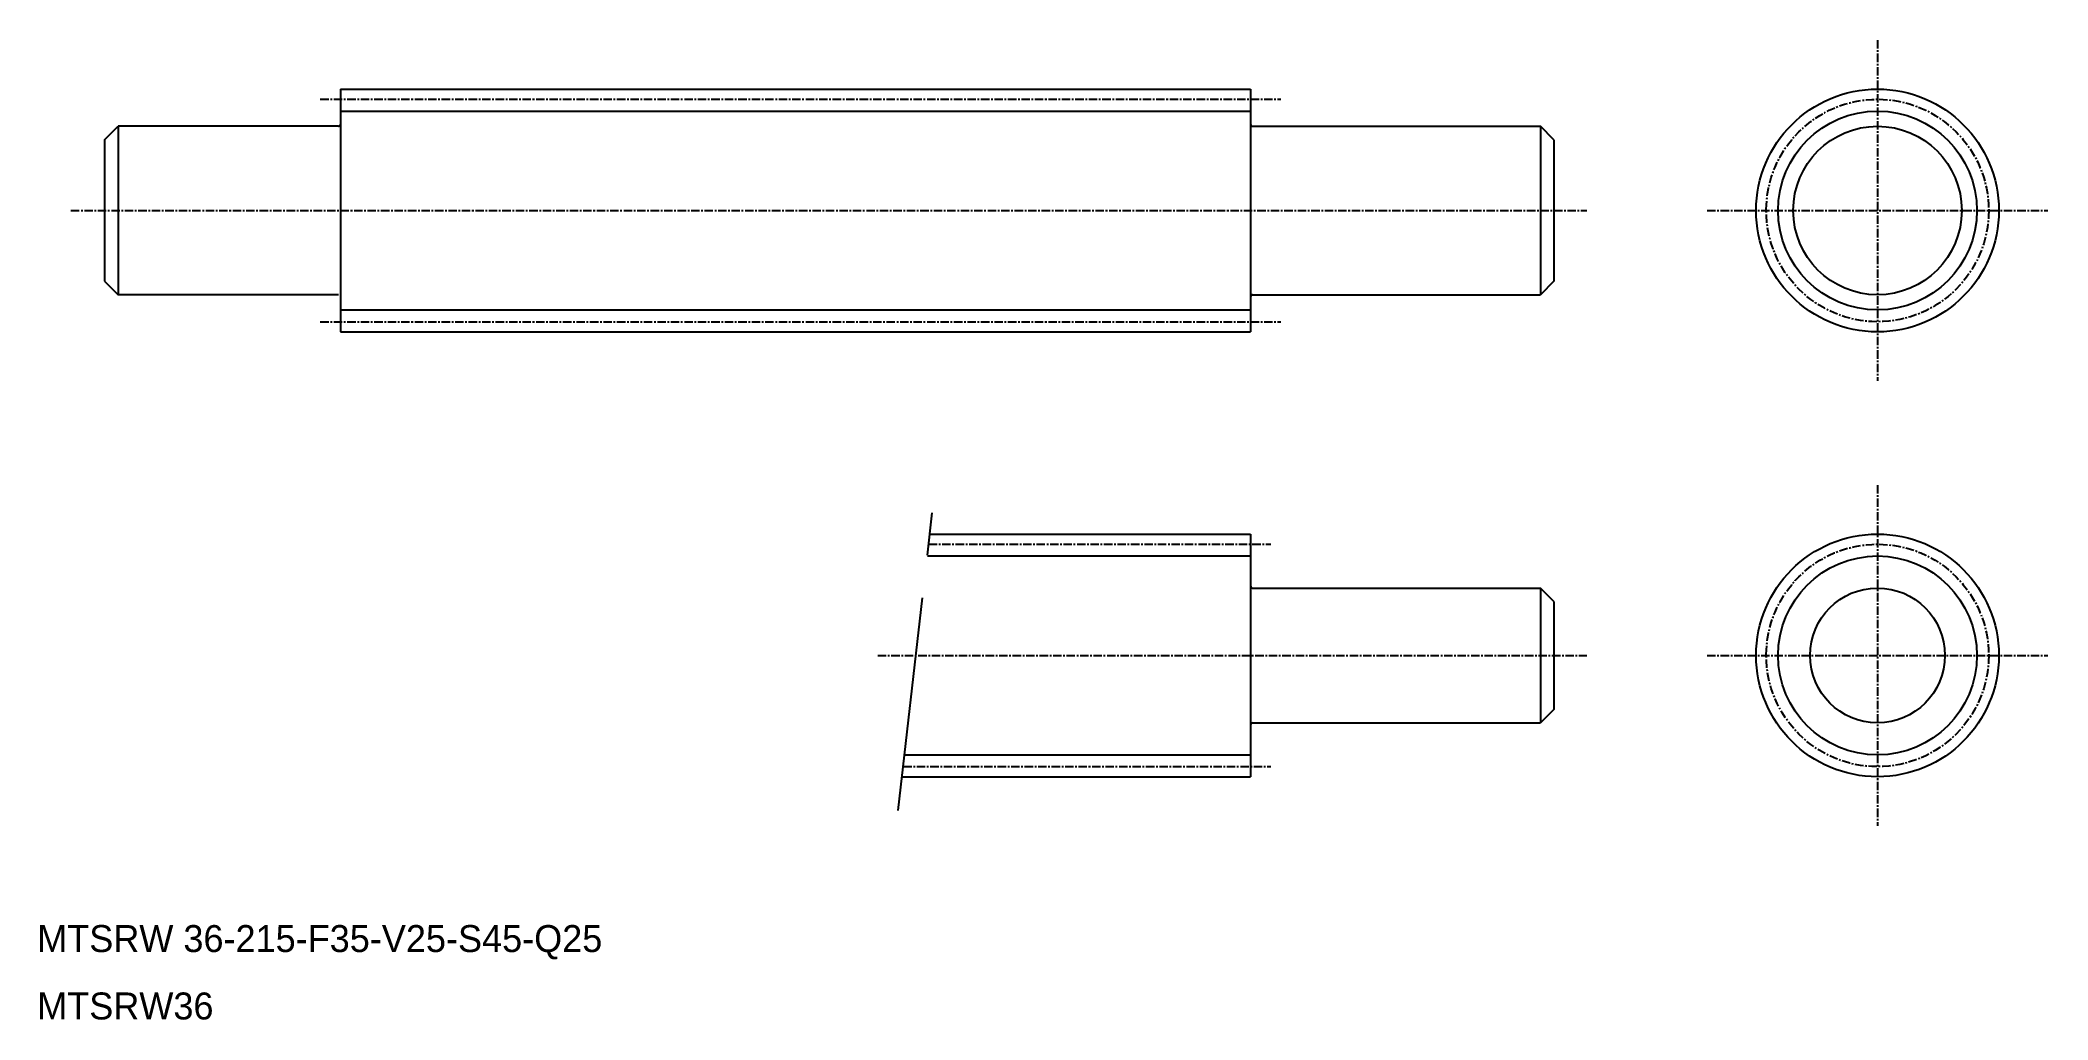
# Model space of a CAD drawing. Extents: x 10 to 308, y 10 to 155.
import ezdxf

# ---------------------------------------------------------------- set-up
doc = ezdxf.new("R2010")
doc.units = 0
doc.linetypes.add('CENTER', pattern=[2, 1.25, -0.25, 0.25, -0.25])
doc.linetypes.add('PHANTOM', pattern=[63.5, 31.75, -6.35, 6.35, -6.35, 6.35, -6.35])
doc.layers.get('0').update_dxf_attribs({"linetype": 'CONTINUOUS'})
doc.layers.add('CENTER', color=1, linetype='CENTER')

msp = doc.modelspace()

# ---------------------------------------------------------------- linework, layer by layer
at = {"color": 7, "linetype": 'CONTINUOUS'}
for p, q in [((55, 148), (190, 148)), ((55, 148), (55, 112)), ((190, 148), (190, 112)), ((20, 140.5), (22, 142.5)), ((20, 140.5), (20, 119.5)), ((54.7, 142.5), (22, 142.5)), ((22, 142.5), (22, 117.5)), ((190.3, 142.5), (233, 142.5)), ((233, 142.5), (233, 117.5)), ((235, 140.5), (233, 142.5)), ((235, 140.5), (235, 119.5)), ((20, 119.5), (22, 117.5)), ((235, 119.5), (233, 117.5)), ((54.7, 117.5), (22, 117.5)), ((190.3, 117.5), (233, 117.5)), ((55, 112), (190, 112)), ((88.75, 112), (88.75, 112)), ((122.5, 112), (122.5, 112)), ((142.42, 82), (190, 82)), ((190, 82), (190, 46)), ((190.3, 74), (233, 74)), ((233, 74), (233, 54)), ((235, 72), (233, 74)), ((235, 72), (235, 56)), ((190.3, 54), (233, 54)), ((235, 56), (233, 54)), ((138.31, 46), (190, 46))]:
    msp.add_line(p, q, dxfattribs=at)
at = {"color": 3, "linetype": 'CONTINUOUS'}
for p, q in [((55, 144.75), (190, 144.75)), ((55, 115.25), (190, 115.25)), ((142.05, 78.75), (190, 78.75)), ((138.68, 49.25), (190, 49.25))]:
    msp.add_line(p, q, dxfattribs=at)
at = {"color": 3, "linetype": 'PHANTOM'}
msp.add_line((137.74, 41), (142.99, 87), dxfattribs=at)
at = {"color": 7, "linetype": 'CONTINUOUS'}
for centre, radius in [((283, 130), 18), ((283, 130), 12.5), ((283, 64), 18), ((283, 64), 10)]:
    msp.add_circle(centre, radius, dxfattribs=at)
at = {"color": 3, "linetype": 'CONTINUOUS'}
for centre in [(283, 130), (283, 64)]:
    msp.add_circle(centre, 14.75, dxfattribs=at)
at = {"color": 7, "linetype": 'CONTINUOUS'}
for centre, start, end in [((54.7, 142.8), 270, 360), ((190.3, 142.8), 180, 270), ((190.3, 117.2), 90, 180), ((190.3, 74.3), 180, 270), ((190.3, 53.7), 90, 180)]:
    msp.add_arc(centre, 0.3, start, end, dxfattribs=at)
at = {"layer": 'CENTER', "color": 1, "linetype": 'CENTER'}
for p, q in [((283, 155.27), (283, 104.73)), ((52, 146.5), (194.49, 146.5)), ((15, 130), (239.9, 130)), ((257.73, 130), (308.27, 130)), ((52, 113.5), (194.49, 113.5)), ((283, 89.27), (283, 38.73)), ((142.25, 80.5), (193, 80.5)), ((134.7, 64), (239.9, 64)), ((257.73, 64), (308.27, 64)), ((138.48, 47.5), (193, 47.5))]:
    msp.add_line(p, q, dxfattribs=at)
for centre in [(283, 130), (283, 64)]:
    msp.add_circle(centre, 16.5, dxfattribs=at)

# ---------------------------------------------------------------- texts
at = {"color": 7, "linetype": 'CONTINUOUS'}
for s, p in [('MTSRW 36-215-F35-V25-S45-Q25', (10, 20)), ('MTSRW36', (10, 10))]:
    msp.add_text(s, height=4, dxfattribs=at).set_placement(p)

doc.saveas('drawing.dxf')
